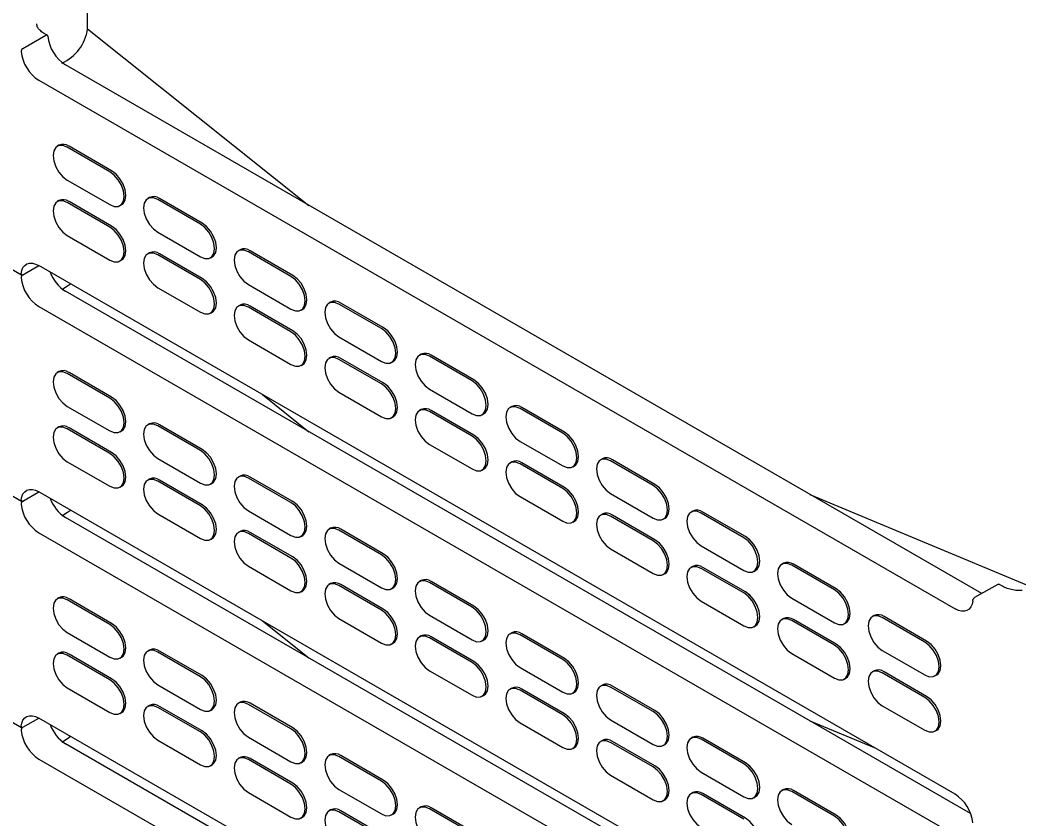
# Model space of a CAD drawing. Extents: x 0 to 1823, y 0 to 1336.
# Drawn here: x 1329.7 to 1528.8, y 847.8 to 1007 of the extents above; entities that cross this region are included whole.
import ezdxf

# ---------------------------------------------------------------- set-up
doc = ezdxf.new("R2010")
doc.units = 0
doc.header["$LTSCALE"] = 10
doc.header["$MEASUREMENT"] = 0
doc.layers.get('0').update_dxf_attribs({"linetype": 'CONTINUOUS'})

msp = doc.modelspace()

# ---------------------------------------------------------------- linework, layer by layer
at = {"color": 7, "linetype": 'Continuous', "lineweight": 25}
for p, q in [((1343.2, 1005.18), (1343.2, 1017.41)), ((1330.3, 1001.29), (1334.89, 1003.94)), ((1335.14, 1003.96), (1334.43, 1004.37)), ((1343.19, 1005.19), (1387.27, 970.03)), ((1521.21, 892.7), (1338.78, 998.02)), ((1333.48, 994.96), (1515.91, 889.64)), ((1337.49, 982.01), (1337.13, 981.81)), ((1347.62, 976.71), (1339.13, 981.61)), ((1347.97, 976.91), (1339.49, 981.81)), ((1339.13, 975.08), (1347.62, 970.18)), ((1337.49, 970.99), (1337.13, 970.78)), ((1347.62, 965.69), (1339.13, 970.58)), ((1347.97, 965.89), (1339.49, 970.79)), ((1349.62, 969.98), (1349.97, 970.18)), ((1355.52, 971.6), (1355.17, 971.4)), ((1365.65, 966.3), (1357.17, 971.2)), ((1366, 966.5), (1357.52, 971.4)), ((1313.43, 965.78), (1330.05, 956.19)), ((1339.13, 964.05), (1347.62, 959.15)), ((1357.17, 964.67), (1365.65, 959.77)), ((1355.52, 960.58), (1355.17, 960.37)), ((1365.65, 955.28), (1357.17, 960.18)), ((1366, 955.48), (1357.52, 960.38)), ((1367.65, 959.57), (1368, 959.77)), ((1373.55, 961.19), (1373.2, 960.99)), ((1383.68, 955.89), (1375.2, 960.79)), ((1384.04, 956.09), (1375.55, 960.99)), ((1330.3, 956.21), (1333.48, 958.05)), ((1515.91, 852.73), (1333.48, 958.05)), ((1349.62, 958.96), (1349.97, 959.16)), ((1375.2, 954.26), (1383.68, 949.36)), ((1518.97, 848.92), (1338.78, 952.95)), ((1357.17, 953.64), (1365.65, 948.74)), ((1333.48, 949.88), (1515.91, 844.57)), ((1373.55, 950.17), (1373.2, 949.96)), ((1383.68, 944.87), (1375.2, 949.77)), ((1384.04, 945.07), (1375.55, 949.97)), ((1391.58, 950.78), (1391.23, 950.58)), ((1401.71, 945.48), (1393.23, 950.38)), ((1402.07, 945.69), (1393.58, 950.58)), ((1367.65, 948.55), (1368, 948.75)), ((1385.68, 949.16), (1386.04, 949.36)), ((1393.23, 943.85), (1401.71, 938.95)), ((1375.2, 943.23), (1383.68, 938.34)), ((1409.61, 940.37), (1409.26, 940.17)), ((1419.74, 935.07), (1411.26, 939.97)), ((1420.1, 935.28), (1411.61, 940.17)), ((1385.68, 938.14), (1386.04, 938.34)), ((1391.58, 939.76), (1391.23, 939.55)), ((1401.71, 934.46), (1393.23, 939.36)), ((1402.07, 934.66), (1393.58, 939.56)), ((1403.71, 938.75), (1404.07, 938.96)), ((1337.49, 936.94), (1337.13, 936.73)), ((1347.62, 931.64), (1339.13, 936.53)), ((1347.97, 931.84), (1339.49, 936.74)), ((1378, 932.35), (1387.27, 924.95)), ((1393.23, 932.82), (1401.71, 927.93)), ((1411.26, 933.44), (1419.74, 928.54)), ((1339.13, 930), (1347.62, 925.1)), ((1427.64, 929.96), (1427.29, 929.76)), ((1403.71, 927.73), (1404.07, 927.93)), ((1409.61, 929.35), (1409.26, 929.15)), ((1419.74, 924.05), (1411.26, 928.95)), ((1420.1, 924.25), (1411.61, 929.15)), ((1421.74, 928.34), (1422.1, 928.55)), ((1437.78, 924.66), (1429.29, 929.56)), ((1438.13, 924.87), (1429.64, 929.77)), ((1337.49, 925.91), (1337.13, 925.71)), ((1355.52, 926.53), (1355.17, 926.32)), ((1365.65, 921.23), (1357.17, 926.13)), ((1366, 921.43), (1357.52, 926.33)), ((1347.62, 920.61), (1339.13, 925.51)), ((1347.97, 920.82), (1339.49, 925.72)), ((1349.62, 924.91), (1349.97, 925.11)), ((1411.26, 922.42), (1419.74, 917.52)), ((1429.29, 923.03), (1437.78, 918.13)), ((1313.43, 920.71), (1330.05, 911.11)), ((1339.13, 918.98), (1347.62, 914.08)), ((1357.17, 919.59), (1365.65, 914.69)), ((1427.64, 918.94), (1427.29, 918.74)), ((1437.78, 913.64), (1429.29, 918.54)), ((1438.13, 913.84), (1429.64, 918.74)), ((1439.78, 917.93), (1440.13, 918.14)), ((1445.68, 919.55), (1445.32, 919.35)), ((1455.81, 914.25), (1447.32, 919.15)), ((1456.16, 914.46), (1447.68, 919.36)), ((1373.55, 916.12), (1373.2, 915.91)), ((1384.04, 911.02), (1375.55, 915.92)), ((1421.74, 917.32), (1422.1, 917.52)), ((1349.62, 913.88), (1349.97, 914.09)), ((1355.52, 915.5), (1355.17, 915.3)), ((1365.65, 910.2), (1357.17, 915.1)), ((1366, 910.41), (1357.52, 915.31)), ((1367.65, 914.5), (1368, 914.7)), ((1383.68, 910.82), (1375.2, 915.72)), ((1330.3, 911.14), (1333.48, 912.98)), ((1515.91, 807.66), (1333.48, 912.98)), ((1429.29, 912.01), (1437.78, 907.11)), ((1447.32, 912.62), (1455.81, 907.72)), ((1487.01, 912.45), (1530.94, 894.1)), ((1357.17, 908.57), (1365.65, 903.67)), ((1375.2, 909.18), (1383.68, 904.29)), ((1445.68, 908.53), (1445.32, 908.33)), ((1455.81, 903.23), (1447.32, 908.13)), ((1456.16, 903.43), (1447.68, 908.33)), ((1463.71, 909.15), (1463.35, 908.94)), ((1473.84, 903.84), (1465.35, 908.74)), ((1474.19, 904.05), (1465.71, 908.95)), ((1518.97, 803.85), (1338.78, 907.87)), ((1439.78, 906.91), (1440.13, 907.11)), ((1457.81, 907.52), (1458.16, 907.73)), ((1333.48, 904.81), (1515.91, 799.49)), ((1373.55, 905.1), (1373.2, 904.89)), ((1383.68, 899.79), (1375.2, 904.69)), ((1384.04, 900), (1375.55, 904.9)), ((1385.68, 904.09), (1386.04, 904.29)), ((1391.58, 905.71), (1391.23, 905.51)), ((1401.71, 900.41), (1393.23, 905.31)), ((1402.07, 900.61), (1393.58, 905.51)), ((1367.65, 903.47), (1368, 903.68)), ((1465.35, 902.21), (1473.84, 897.31)), ((1447.32, 901.6), (1455.81, 896.7)), ((1375.2, 898.16), (1383.68, 893.26)), ((1393.23, 898.77), (1401.71, 893.88)), ((1463.71, 898.12), (1463.35, 897.92)), ((1481.74, 898.74), (1481.38, 898.53)), ((1491.87, 893.44), (1483.38, 898.33)), ((1492.22, 893.64), (1483.74, 898.54)), ((1457.81, 896.5), (1458.16, 896.7)), ((1473.84, 892.82), (1465.35, 897.72)), ((1474.19, 893.03), (1465.71, 897.92)), ((1475.84, 897.11), (1476.19, 897.32)), ((1391.58, 894.69), (1391.23, 894.48)), ((1401.71, 889.39), (1393.23, 894.28)), ((1402.07, 889.59), (1393.58, 894.49)), ((1409.61, 895.3), (1409.26, 895.1)), ((1419.74, 890), (1411.26, 894.9)), ((1420.1, 890.2), (1411.61, 895.1)), ((1524.4, 894.54), (1519.8, 891.89)), ((1525.35, 894.16), (1524.64, 894.57)), ((1385.68, 893.06), (1386.04, 893.27)), ((1403.71, 893.68), (1404.07, 893.88)), ((1337.49, 891.86), (1337.13, 891.66)), ((1347.62, 886.56), (1339.13, 891.46)), ((1347.97, 886.77), (1339.49, 891.67)), ((1465.35, 891.19), (1473.84, 886.29)), ((1483.38, 891.8), (1491.87, 886.9)), ((1411.26, 888.37), (1419.74, 883.47)), ((1499.77, 888.33), (1499.42, 888.12)), ((1510.25, 883.23), (1501.77, 888.13)), ((1378, 887.27), (1387.27, 879.88)), ((1393.23, 887.75), (1401.71, 882.85)), ((1475.84, 886.09), (1476.19, 886.3)), ((1481.74, 887.71), (1481.38, 887.51)), ((1491.87, 882.41), (1483.38, 887.31)), ((1492.22, 882.62), (1483.74, 887.51)), ((1493.87, 886.71), (1494.22, 886.91)), ((1509.9, 883.03), (1501.42, 887.92)), ((1339.13, 884.93), (1347.62, 880.03)), ((1409.61, 884.28), (1409.26, 884.07)), ((1420.1, 879.18), (1411.61, 884.08)), ((1427.64, 884.89), (1427.29, 884.69)), ((1437.78, 879.59), (1429.29, 884.49)), ((1438.13, 879.79), (1429.64, 884.69)), ((1403.71, 882.65), (1404.07, 882.86)), ((1419.74, 878.98), (1411.26, 883.87)), ((1421.74, 883.27), (1422.1, 883.47)), ((1337.49, 880.84), (1337.13, 880.64)), ((1347.62, 875.54), (1339.13, 880.44)), ((1347.97, 875.74), (1339.49, 880.64)), ((1355.52, 881.45), (1355.17, 881.25)), ((1365.65, 876.15), (1357.17, 881.05)), ((1366, 876.36), (1357.52, 881.26)), ((1483.38, 880.78), (1491.87, 875.88)), ((1501.42, 881.39), (1509.9, 876.49)), ((1349.62, 879.83), (1349.97, 880.04)), ((1411.26, 877.34), (1419.74, 872.44)), ((1429.29, 877.96), (1437.78, 873.06)), ((1499.77, 877.3), (1499.42, 877.1)), ((1509.9, 872), (1501.42, 876.9)), ((1510.25, 872.21), (1501.77, 877.11)), ((1511.9, 876.3), (1512.25, 876.5)), ((1313.43, 875.63), (1330.05, 866.04)), ((1357.17, 874.52), (1365.65, 869.62)), ((1445.68, 874.48), (1445.32, 874.28)), ((1456.16, 869.39), (1447.68, 874.28)), ((1493.87, 875.68), (1494.22, 875.89)), ((1339.13, 873.91), (1347.62, 869.01)), ((1421.74, 872.25), (1422.1, 872.45)), ((1427.64, 873.87), (1427.29, 873.66)), ((1437.78, 868.57), (1429.29, 873.47)), ((1438.13, 868.77), (1429.64, 873.67)), ((1439.78, 872.86), (1440.13, 873.06)), ((1455.81, 869.18), (1447.32, 874.08)), ((1355.52, 870.43), (1355.17, 870.23)), ((1366, 865.33), (1357.52, 870.23)), ((1373.55, 871.05), (1373.2, 870.84)), ((1383.68, 865.74), (1375.2, 870.64)), ((1384.04, 865.95), (1375.55, 870.85)), ((1501.42, 870.37), (1509.9, 865.47)), ((1349.62, 868.81), (1349.97, 869.01)), ((1365.65, 865.13), (1357.17, 870.03)), ((1367.65, 869.42), (1368, 869.63)), ((1330.3, 866.07), (1333.48, 867.9)), ((1515.91, 762.59), (1333.48, 867.9)), ((1429.29, 866.93), (1437.78, 862.03)), ((1447.32, 867.55), (1455.81, 862.65)), ((1487.01, 867.38), (1499.82, 862.02)), ((1511.9, 865.27), (1512.25, 865.48)), ((1518.97, 758.78), (1338.78, 862.8)), ((1357.17, 863.5), (1365.65, 858.6)), ((1375.2, 864.11), (1383.68, 859.21)), ((1445.68, 863.46), (1445.32, 863.25)), ((1455.81, 858.16), (1447.32, 863.06)), ((1456.16, 858.36), (1447.68, 863.26)), ((1457.81, 862.45), (1458.16, 862.65)), ((1463.71, 864.07), (1463.35, 863.87)), ((1473.84, 858.77), (1465.35, 863.67)), ((1474.19, 858.98), (1465.71, 863.87)), ((1391.58, 860.64), (1391.23, 860.43)), ((1401.71, 855.34), (1393.23, 860.23)), ((1402.07, 855.54), (1393.58, 860.44)), ((1439.78, 861.84), (1440.13, 862.04)), ((1333.48, 859.74), (1515.91, 754.42)), ((1367.65, 858.4), (1368, 858.6)), ((1373.55, 860.02), (1373.2, 859.82)), ((1383.68, 854.72), (1375.2, 859.62)), ((1384.04, 854.93), (1375.55, 859.82)), ((1385.68, 859.01), (1386.04, 859.22)), ((1447.32, 856.52), (1455.81, 851.63)), ((1465.35, 857.14), (1473.84, 852.24)), ((1375.2, 853.09), (1383.68, 848.19)), ((1393.23, 853.7), (1401.71, 848.8)), ((1463.71, 853.05), (1463.35, 852.84)), ((1473.84, 847.75), (1465.35, 852.65)), ((1474.19, 847.95), (1465.71, 852.85)), ((1475.84, 852.04), (1476.19, 852.25)), ((1481.74, 853.66), (1481.38, 853.46)), ((1491.87, 848.36), (1483.38, 853.26)), ((1492.22, 848.57), (1483.74, 853.47)), ((1409.61, 850.23), (1409.26, 850.02)), ((1457.81, 851.43), (1458.16, 851.63)), ((1391.58, 849.61), (1391.23, 849.41)), ((1401.71, 844.31), (1393.23, 849.21)), ((1402.07, 844.52), (1393.58, 849.41)), ((1403.71, 848.61), (1404.07, 848.81)), ((1419.74, 844.93), (1411.26, 849.82)), ((1420.1, 845.13), (1411.61, 850.03)), ((1385.68, 847.99), (1386.04, 848.2))]:
    msp.add_line(p, q, dxfattribs=at)
at = {"color": 7, "linetype": 'Continuous', "lineweight": 25, "flags": 128}
for points in [[(1339.13, 981.61), (1338.26, 981.95), (1337.47, 981.94), (1336.85, 981.58), (1336.44, 980.9), (1336.31, 979.97), (1336.44, 978.89), (1336.85, 977.74), (1337.47, 976.66), (1338.26, 975.74), (1339.13, 975.08)], [(1347.62, 970.18), (1348.49, 969.83), (1349.28, 969.84), (1349.91, 970.2), (1350.31, 970.88), (1350.45, 971.81), (1350.31, 972.9), (1349.91, 974.04), (1349.28, 975.13), (1348.49, 976.04), (1347.62, 976.71)], [(1349.97, 970.18), (1350.26, 970.41), (1350.66, 971.08), (1350.8, 972.01), (1350.66, 973.1), (1350.26, 974.25), (1349.64, 975.33), (1348.85, 976.25), (1347.97, 976.91)], [(1339.13, 970.58), (1338.26, 970.93), (1337.47, 970.92), (1336.85, 970.56), (1336.44, 969.88), (1336.31, 968.95), (1336.44, 967.86), (1336.85, 966.72), (1337.47, 965.64), (1338.26, 964.72), (1339.13, 964.05)], [(1357.17, 971.2), (1356.29, 971.54), (1355.5, 971.53), (1354.88, 971.17), (1354.48, 970.49), (1354.34, 969.57), (1354.48, 968.48), (1354.88, 967.33), (1355.5, 966.25), (1356.29, 965.33), (1357.17, 964.67)], [(1347.62, 959.15), (1348.49, 958.81), (1349.28, 958.82), (1349.91, 959.18), (1350.31, 959.86), (1350.45, 960.79), (1350.31, 961.88), (1349.91, 963.02), (1349.28, 964.1), (1348.49, 965.02), (1347.62, 965.69)], [(1349.97, 959.16), (1350.26, 959.38), (1350.66, 960.06), (1350.8, 960.99), (1350.66, 962.08), (1350.26, 963.22), (1349.64, 964.31), (1348.85, 965.23), (1347.97, 965.89)], [(1365.65, 959.77), (1366.53, 959.42), (1367.31, 959.43), (1367.94, 959.79), (1368.34, 960.47), (1368.48, 961.4), (1368.34, 962.49), (1367.94, 963.63), (1367.31, 964.72), (1366.53, 965.64), (1365.65, 966.3)], [(1368, 959.77), (1368.29, 960), (1368.69, 960.68), (1368.83, 961.61), (1368.69, 962.69), (1368.29, 963.84), (1367.67, 964.92), (1366.88, 965.84), (1366, 966.5)], [(1357.17, 960.18), (1356.29, 960.52), (1355.5, 960.51), (1354.88, 960.15), (1354.48, 959.47), (1354.34, 958.54), (1354.48, 957.45), (1354.88, 956.31), (1355.5, 955.23), (1356.29, 954.31), (1357.17, 953.64)], [(1375.2, 960.79), (1374.32, 961.13), (1373.53, 961.13), (1372.91, 960.76), (1372.51, 960.09), (1372.37, 959.16), (1372.51, 958.07), (1372.91, 956.92), (1373.53, 955.84), (1374.32, 954.92), (1375.2, 954.26)], [(1329.96, 956.41), (1330.08, 957.07), (1330.32, 957.63), (1330.67, 958.07), (1331.11, 958.36), (1331.63, 958.51), (1332.21, 958.51), (1332.83, 958.35), (1333.48, 958.05)], [(1383.68, 949.36), (1384.56, 949.01), (1385.34, 949.02), (1385.97, 949.38), (1386.37, 950.06), (1386.51, 950.99), (1386.37, 952.08), (1385.97, 953.22), (1385.34, 954.31), (1384.56, 955.23), (1383.68, 955.89)], [(1386.04, 949.36), (1386.32, 949.59), (1386.73, 950.27), (1386.86, 951.2), (1386.73, 952.29), (1386.32, 953.43), (1385.7, 954.51), (1384.91, 955.43), (1384.04, 956.09)], [(1338.07, 953.27), (1339.19, 953.98), (1339.78, 954.41)], [(1365.65, 948.74), (1366.53, 948.4), (1367.31, 948.41), (1367.94, 948.77), (1368.34, 949.45), (1368.48, 950.38), (1368.34, 951.47), (1367.94, 952.61), (1367.31, 953.69), (1366.53, 954.61), (1365.65, 955.28)], [(1368, 948.75), (1368.29, 948.97), (1368.69, 949.65), (1368.83, 950.58), (1368.69, 951.67), (1368.29, 952.81), (1367.67, 953.9), (1366.88, 954.82), (1366, 955.48)], [(1375.2, 949.77), (1374.32, 950.11), (1373.53, 950.1), (1372.91, 949.74), (1372.51, 949.06), (1372.37, 948.13), (1372.51, 947.04), (1372.91, 945.9), (1373.53, 944.82), (1374.32, 943.9), (1375.2, 943.23)], [(1393.23, 950.38), (1392.35, 950.72), (1391.57, 950.72), (1390.94, 950.35), (1390.54, 949.68), (1390.4, 948.75), (1390.54, 947.66), (1390.94, 946.52), (1391.57, 945.43), (1392.35, 944.51), (1393.23, 943.85)], [(1383.68, 938.34), (1384.56, 937.99), (1385.34, 938), (1385.97, 938.36), (1386.37, 939.04), (1386.51, 939.97), (1386.37, 941.06), (1385.97, 942.2), (1385.34, 943.28), (1384.56, 944.2), (1383.68, 944.87)], [(1386.04, 938.34), (1386.32, 938.56), (1386.73, 939.24), (1386.86, 940.17), (1386.73, 941.26), (1386.32, 942.4), (1385.7, 943.49), (1384.91, 944.41), (1384.04, 945.07)], [(1401.71, 938.95), (1402.59, 938.6), (1403.38, 938.61), (1404, 938.97), (1404.4, 939.65), (1404.54, 940.58), (1404.4, 941.67), (1404, 942.81), (1403.38, 943.9), (1402.59, 944.82), (1401.71, 945.48)], [(1404.07, 938.96), (1404.36, 939.18), (1404.76, 939.86), (1404.9, 940.79), (1404.76, 941.88), (1404.36, 943.02), (1403.73, 944.1), (1402.94, 945.02), (1402.07, 945.69)], [(1411.26, 939.97), (1410.39, 940.32), (1409.6, 940.31), (1408.97, 939.95), (1408.57, 939.27), (1408.43, 938.34), (1408.57, 937.25), (1408.97, 936.11), (1409.6, 935.02), (1410.39, 934.1), (1411.26, 933.44)], [(1393.23, 939.36), (1392.35, 939.7), (1391.57, 939.69), (1390.94, 939.33), (1390.54, 938.65), (1390.4, 937.72), (1390.54, 936.63), (1390.94, 935.49), (1391.57, 934.41), (1392.35, 933.49), (1393.23, 932.82)], [(1339.13, 936.53), (1338.26, 936.88), (1337.47, 936.87), (1336.85, 936.51), (1336.44, 935.83), (1336.31, 934.9), (1336.44, 933.81), (1336.85, 932.67), (1337.47, 931.59), (1338.26, 930.67), (1339.13, 930)], [(1401.71, 927.93), (1402.59, 927.58), (1403.38, 927.59), (1404, 927.95), (1404.4, 928.63), (1404.54, 929.56), (1404.4, 930.65), (1404, 931.79), (1403.38, 932.87), (1402.59, 933.79), (1401.71, 934.46)], [(1404.07, 927.93), (1404.36, 928.16), (1404.76, 928.83), (1404.9, 929.76), (1404.76, 930.85), (1404.36, 932), (1403.73, 933.08), (1402.94, 934), (1402.07, 934.66)], [(1419.74, 928.54), (1420.62, 928.2), (1421.41, 928.2), (1422.03, 928.57), (1422.43, 929.24), (1422.57, 930.17), (1422.43, 931.26), (1422.03, 932.41), (1421.41, 933.49), (1420.62, 934.41), (1419.74, 935.07)], [(1422.1, 928.55), (1422.39, 928.77), (1422.79, 929.45), (1422.93, 930.38), (1422.79, 931.47), (1422.39, 932.61), (1421.76, 933.69), (1420.97, 934.61), (1420.1, 935.28)], [(1349.97, 925.11), (1350.26, 925.33), (1350.66, 926.01), (1350.8, 926.94), (1350.66, 928.03), (1350.26, 929.17), (1349.64, 930.26), (1348.85, 931.18), (1347.97, 931.84)], [(1347.62, 925.1), (1348.49, 924.76), (1349.28, 924.77), (1349.91, 925.13), (1350.31, 925.81), (1350.45, 926.74), (1350.31, 927.83), (1349.91, 928.97), (1349.28, 930.05), (1348.49, 930.97), (1347.62, 931.64)], [(1429.29, 929.56), (1428.42, 929.91), (1427.63, 929.9), (1427, 929.54), (1426.6, 928.86), (1426.46, 927.93), (1426.6, 926.84), (1427, 925.7), (1427.63, 924.61), (1428.42, 923.69), (1429.29, 923.03)], [(1411.26, 928.95), (1410.39, 929.29), (1409.6, 929.28), (1408.97, 928.92), (1408.57, 928.24), (1408.43, 927.31), (1408.57, 926.22), (1408.97, 925.08), (1409.6, 924), (1410.39, 923.08), (1411.26, 922.42)], [(1339.13, 925.51), (1338.26, 925.86), (1337.47, 925.85), (1336.85, 925.49), (1336.44, 924.81), (1336.31, 923.88), (1336.44, 922.79), (1336.85, 921.65), (1337.47, 920.56), (1338.26, 919.64), (1339.13, 918.98)], [(1357.17, 926.13), (1356.29, 926.47), (1355.5, 926.46), (1354.88, 926.1), (1354.48, 925.42), (1354.34, 924.49), (1354.48, 923.4), (1354.88, 922.26), (1355.5, 921.18), (1356.29, 920.26), (1357.17, 919.59)], [(1419.74, 917.52), (1420.62, 917.17), (1421.41, 917.18), (1422.03, 917.54), (1422.43, 918.22), (1422.57, 919.15), (1422.43, 920.24), (1422.03, 921.38), (1421.41, 922.47), (1420.62, 923.38), (1419.74, 924.05)], [(1422.1, 917.52), (1422.39, 917.75), (1422.79, 918.42), (1422.93, 919.35), (1422.79, 920.44), (1422.39, 921.59), (1421.76, 922.67), (1420.97, 923.59), (1420.1, 924.25)], [(1437.78, 918.13), (1438.65, 917.79), (1439.44, 917.79), (1440.06, 918.16), (1440.47, 918.83), (1440.6, 919.76), (1440.47, 920.85), (1440.06, 922), (1439.44, 923.08), (1438.65, 924), (1437.78, 924.66)], [(1440.13, 918.14), (1440.42, 918.36), (1440.82, 919.04), (1440.96, 919.97), (1440.82, 921.06), (1440.42, 922.2), (1439.79, 923.28), (1439, 924.2), (1438.13, 924.87)], [(1347.62, 914.08), (1348.49, 913.74), (1349.28, 913.74), (1349.91, 914.11), (1350.31, 914.78), (1350.45, 915.71), (1350.31, 916.8), (1349.91, 917.95), (1349.28, 919.03), (1348.49, 919.95), (1347.62, 920.61)], [(1349.97, 914.09), (1350.26, 914.31), (1350.66, 914.99), (1350.8, 915.92), (1350.66, 917.01), (1350.26, 918.15), (1349.64, 919.23), (1348.85, 920.15), (1347.97, 920.82)], [(1365.65, 914.69), (1366.53, 914.35), (1367.31, 914.36), (1367.94, 914.72), (1368.34, 915.4), (1368.48, 916.33), (1368.34, 917.42), (1367.94, 918.56), (1367.31, 919.64), (1366.53, 920.56), (1365.65, 921.23)], [(1368, 914.7), (1368.29, 914.92), (1368.69, 915.6), (1368.83, 916.53), (1368.69, 917.62), (1368.29, 918.76), (1367.67, 919.85), (1366.88, 920.77), (1366, 921.43)], [(1429.29, 918.54), (1428.42, 918.88), (1427.63, 918.87), (1427, 918.51), (1426.6, 917.83), (1426.46, 916.9), (1426.6, 915.82), (1427, 914.67), (1427.63, 913.59), (1428.42, 912.67), (1429.29, 912.01)], [(1447.32, 919.15), (1446.45, 919.5), (1445.66, 919.49), (1445.03, 919.13), (1444.63, 918.45), (1444.49, 917.52), (1444.63, 916.43), (1445.03, 915.29), (1445.66, 914.2), (1446.45, 913.28), (1447.32, 912.62)], [(1375.2, 915.72), (1374.32, 916.06), (1373.53, 916.05), (1372.91, 915.69), (1372.51, 915.01), (1372.37, 914.08), (1372.51, 912.99), (1372.91, 911.85), (1373.53, 910.77), (1374.32, 909.85), (1375.2, 909.18)], [(1357.17, 915.1), (1356.29, 915.45), (1355.5, 915.44), (1354.88, 915.08), (1354.48, 914.4), (1354.34, 913.47), (1354.48, 912.38), (1354.88, 911.24), (1355.5, 910.15), (1356.29, 909.23), (1357.17, 908.57)], [(1455.81, 907.72), (1456.68, 907.38), (1457.47, 907.39), (1458.1, 907.75), (1458.5, 908.43), (1458.64, 909.35), (1458.5, 910.44), (1458.1, 911.59), (1457.47, 912.67), (1456.68, 913.59), (1455.81, 914.25)], [(1458.16, 907.73), (1458.45, 907.95), (1458.85, 908.63), (1458.99, 909.56), (1458.85, 910.65), (1458.45, 911.79), (1457.82, 912.87), (1457.03, 913.79), (1456.16, 914.46)], [(1329.96, 911.33), (1330.08, 912), (1330.32, 912.56), (1330.67, 912.99), (1331.11, 913.29), (1331.63, 913.44), (1332.21, 913.44), (1332.83, 913.28), (1333.48, 912.98)], [(1437.78, 907.11), (1438.65, 906.76), (1439.44, 906.77), (1440.06, 907.13), (1440.47, 907.81), (1440.6, 908.74), (1440.47, 909.83), (1440.06, 910.97), (1439.44, 912.06), (1438.65, 912.98), (1437.78, 913.64)], [(1440.13, 907.11), (1440.42, 907.34), (1440.82, 908.02), (1440.96, 908.95), (1440.82, 910.03), (1440.42, 911.18), (1439.79, 912.26), (1439, 913.18), (1438.13, 913.84)], [(1365.65, 903.67), (1366.53, 903.33), (1367.31, 903.34), (1367.94, 903.7), (1368.34, 904.38), (1368.48, 905.3), (1368.34, 906.39), (1367.94, 907.54), (1367.31, 908.62), (1366.53, 909.54), (1365.65, 910.2)], [(1368, 903.68), (1368.29, 903.9), (1368.69, 904.58), (1368.83, 905.51), (1368.69, 906.6), (1368.29, 907.74), (1367.67, 908.82), (1366.88, 909.74), (1366, 910.41)], [(1383.68, 904.29), (1384.56, 903.94), (1385.34, 903.95), (1385.97, 904.31), (1386.37, 904.99), (1386.51, 905.92), (1386.37, 907.01), (1385.97, 908.15), (1385.34, 909.23), (1384.56, 910.15), (1383.68, 910.82)], [(1386.04, 904.29), (1386.32, 904.51), (1386.73, 905.19), (1386.86, 906.12), (1386.73, 907.21), (1386.32, 908.35), (1385.7, 909.44), (1384.91, 910.36), (1384.04, 911.02)], [(1338.07, 908.2), (1339.19, 908.9), (1339.78, 909.34)], [(1447.32, 908.13), (1446.45, 908.47), (1445.66, 908.47), (1445.03, 908.1), (1444.63, 907.43), (1444.49, 906.5), (1444.63, 905.41), (1445.03, 904.26), (1445.66, 903.18), (1446.45, 902.26), (1447.32, 901.6)], [(1465.35, 908.74), (1464.48, 909.09), (1463.69, 909.08), (1463.06, 908.72), (1462.66, 908.04), (1462.52, 907.11), (1462.66, 906.02), (1463.06, 904.88), (1463.69, 903.79), (1464.48, 902.88), (1465.35, 902.21)], [(1375.2, 904.69), (1374.32, 905.04), (1373.53, 905.03), (1372.91, 904.67), (1372.51, 903.99), (1372.37, 903.06), (1372.51, 901.97), (1372.91, 900.83), (1373.53, 899.74), (1374.32, 898.82), (1375.2, 898.16)], [(1393.23, 905.31), (1392.35, 905.65), (1391.57, 905.64), (1390.94, 905.28), (1390.54, 904.6), (1390.4, 903.67), (1390.54, 902.58), (1390.94, 901.44), (1391.57, 900.36), (1392.35, 899.44), (1393.23, 898.77)], [(1476.19, 897.32), (1476.48, 897.54), (1476.88, 898.22), (1477.02, 899.15), (1476.88, 900.24), (1476.48, 901.38), (1475.85, 902.47), (1475.07, 903.38), (1474.19, 904.05)], [(1455.81, 896.7), (1456.68, 896.35), (1457.47, 896.36), (1458.1, 896.72), (1458.5, 897.4), (1458.64, 898.33), (1458.5, 899.42), (1458.1, 900.56), (1457.47, 901.65), (1456.68, 902.57), (1455.81, 903.23)], [(1458.16, 896.7), (1458.45, 896.93), (1458.85, 897.61), (1458.99, 898.54), (1458.85, 899.63), (1458.45, 900.77), (1457.82, 901.85), (1457.03, 902.77), (1456.16, 903.43)], [(1473.84, 897.31), (1474.71, 896.97), (1475.5, 896.98), (1476.13, 897.34), (1476.53, 898.02), (1476.67, 898.95), (1476.53, 900.04), (1476.13, 901.18), (1475.5, 902.26), (1474.71, 903.18), (1473.84, 903.84)], [(1386.04, 893.27), (1386.32, 893.49), (1386.73, 894.17), (1386.86, 895.1), (1386.73, 896.19), (1386.32, 897.33), (1385.7, 898.42), (1384.91, 899.33), (1384.04, 900)], [(1401.71, 893.88), (1402.59, 893.53), (1403.38, 893.54), (1404, 893.9), (1404.4, 894.58), (1404.54, 895.51), (1404.4, 896.6), (1404, 897.74), (1403.38, 898.82), (1402.59, 899.74), (1401.71, 900.41)], [(1404.07, 893.88), (1404.36, 894.11), (1404.76, 894.78), (1404.9, 895.71), (1404.76, 896.8), (1404.36, 897.95), (1403.73, 899.03), (1402.94, 899.95), (1402.07, 900.61)], [(1383.68, 893.26), (1384.56, 892.92), (1385.34, 892.93), (1385.97, 893.29), (1386.37, 893.97), (1386.51, 894.9), (1386.37, 895.98), (1385.97, 897.13), (1385.34, 898.21), (1384.56, 899.13), (1383.68, 899.79)], [(1465.35, 897.72), (1464.48, 898.06), (1463.69, 898.06), (1463.06, 897.69), (1462.66, 897.02), (1462.52, 896.09), (1462.66, 895), (1463.06, 893.85), (1463.69, 892.77), (1464.48, 891.85), (1465.35, 891.19)], [(1483.38, 898.33), (1482.51, 898.68), (1481.72, 898.67), (1481.1, 898.31), (1480.69, 897.63), (1480.56, 896.7), (1480.69, 895.61), (1481.1, 894.47), (1481.72, 893.39), (1482.51, 892.47), (1483.38, 891.8)], [(1393.23, 894.28), (1392.35, 894.63), (1391.57, 894.62), (1390.94, 894.26), (1390.54, 893.58), (1390.4, 892.65), (1390.54, 891.56), (1390.94, 890.42), (1391.57, 889.33), (1392.35, 888.42), (1393.23, 887.75)], [(1411.26, 894.9), (1410.39, 895.24), (1409.6, 895.23), (1408.97, 894.87), (1408.57, 894.19), (1408.43, 893.26), (1408.57, 892.18), (1408.97, 891.03), (1409.6, 889.95), (1410.39, 889.03), (1411.26, 888.37)], [(1473.84, 886.29), (1474.71, 885.94), (1475.5, 885.95), (1476.13, 886.31), (1476.53, 886.99), (1476.67, 887.92), (1476.53, 889.01), (1476.13, 890.15), (1475.5, 891.24), (1474.71, 892.16), (1473.84, 892.82)], [(1476.19, 886.3), (1476.48, 886.52), (1476.88, 887.2), (1477.02, 888.13), (1476.88, 889.22), (1476.48, 890.36), (1475.85, 891.44), (1475.07, 892.36), (1474.19, 893.03)], [(1491.87, 886.9), (1492.74, 886.56), (1493.53, 886.57), (1494.16, 886.93), (1494.56, 887.61), (1494.7, 888.54), (1494.56, 889.63), (1494.16, 890.77), (1493.53, 891.85), (1492.74, 892.77), (1491.87, 893.44)], [(1494.22, 886.91), (1494.51, 887.13), (1494.91, 887.81), (1495.05, 888.74), (1494.91, 889.83), (1494.51, 890.97), (1493.89, 892.06), (1493.1, 892.98), (1492.22, 893.64)], [(1339.13, 891.46), (1338.26, 891.81), (1337.47, 891.8), (1336.85, 891.44), (1336.44, 890.76), (1336.31, 889.83), (1336.44, 888.74), (1336.85, 887.6), (1337.47, 886.51), (1338.26, 885.59), (1339.13, 884.93)], [(1422.1, 883.47), (1422.39, 883.7), (1422.79, 884.38), (1422.93, 885.3), (1422.79, 886.39), (1422.39, 887.54), (1421.76, 888.62), (1420.97, 889.54), (1420.1, 890.2)], [(1519.43, 891.28), (1519.31, 890.62), (1519.07, 890.06), (1518.72, 889.62), (1518.28, 889.33), (1517.76, 889.18), (1517.18, 889.18), (1516.56, 889.34), (1515.91, 889.64)], [(1401.71, 882.85), (1402.59, 882.51), (1403.38, 882.52), (1404, 882.88), (1404.4, 883.56), (1404.54, 884.49), (1404.4, 885.58), (1404, 886.72), (1403.38, 887.8), (1402.59, 888.72), (1401.71, 889.39)], [(1404.07, 882.86), (1404.36, 883.08), (1404.76, 883.76), (1404.9, 884.69), (1404.76, 885.78), (1404.36, 886.92), (1403.73, 888.01), (1402.94, 888.92), (1402.07, 889.59)], [(1419.74, 883.47), (1420.62, 883.12), (1421.41, 883.13), (1422.03, 883.49), (1422.43, 884.17), (1422.57, 885.1), (1422.43, 886.19), (1422.03, 887.33), (1421.41, 888.42), (1420.62, 889.33), (1419.74, 890)], [(1501.42, 887.92), (1500.54, 888.27), (1499.75, 888.26), (1499.13, 887.9), (1498.73, 887.22), (1498.59, 886.29), (1498.73, 885.2), (1499.13, 884.06), (1499.75, 882.98), (1500.54, 882.06), (1501.42, 881.39)], [(1347.62, 880.03), (1348.49, 879.69), (1349.28, 879.69), (1349.91, 880.06), (1350.31, 880.73), (1350.45, 881.66), (1350.31, 882.75), (1349.91, 883.9), (1349.28, 884.98), (1348.49, 885.9), (1347.62, 886.56)], [(1349.97, 880.04), (1350.26, 880.26), (1350.66, 880.94), (1350.8, 881.87), (1350.66, 882.96), (1350.26, 884.1), (1349.64, 885.18), (1348.85, 886.1), (1347.97, 886.77)], [(1483.38, 887.31), (1482.51, 887.66), (1481.72, 887.65), (1481.1, 887.29), (1480.69, 886.61), (1480.56, 885.68), (1480.69, 884.59), (1481.1, 883.45), (1481.72, 882.36), (1482.51, 881.44), (1483.38, 880.78)], [(1411.26, 883.87), (1410.39, 884.22), (1409.6, 884.21), (1408.97, 883.85), (1408.57, 883.17), (1408.43, 882.24), (1408.57, 881.15), (1408.97, 880.01), (1409.6, 878.93), (1410.39, 878.01), (1411.26, 877.34)], [(1429.29, 884.49), (1428.42, 884.83), (1427.63, 884.82), (1427, 884.46), (1426.6, 883.78), (1426.46, 882.86), (1426.6, 881.77), (1427, 880.62), (1427.63, 879.54), (1428.42, 878.62), (1429.29, 877.96)], [(1491.87, 875.88), (1492.74, 875.54), (1493.53, 875.54), (1494.16, 875.91), (1494.56, 876.58), (1494.7, 877.51), (1494.56, 878.6), (1494.16, 879.74), (1493.53, 880.83), (1492.74, 881.75), (1491.87, 882.41)], [(1494.22, 875.89), (1494.51, 876.11), (1494.91, 876.79), (1495.05, 877.72), (1494.91, 878.81), (1494.51, 879.95), (1493.89, 881.03), (1493.1, 881.95), (1492.22, 882.62)], [(1509.9, 876.49), (1510.77, 876.15), (1511.56, 876.16), (1512.19, 876.52), (1512.59, 877.2), (1512.73, 878.13), (1512.59, 879.22), (1512.19, 880.36), (1511.56, 881.44), (1510.77, 882.36), (1509.9, 883.03)], [(1512.25, 876.5), (1512.54, 876.72), (1512.94, 877.4), (1513.08, 878.33), (1512.94, 879.42), (1512.54, 880.56), (1511.92, 881.65), (1511.13, 882.57), (1510.25, 883.23)], [(1339.13, 880.44), (1338.26, 880.78), (1337.47, 880.77), (1336.85, 880.41), (1336.44, 879.73), (1336.31, 878.8), (1336.44, 877.72), (1336.85, 876.57), (1337.47, 875.49), (1338.26, 874.57), (1339.13, 873.91)], [(1357.17, 881.05), (1356.29, 881.4), (1355.5, 881.39), (1354.88, 881.03), (1354.48, 880.35), (1354.34, 879.42), (1354.48, 878.33), (1354.88, 877.19), (1355.5, 876.1), (1356.29, 875.18), (1357.17, 874.52)], [(1419.74, 872.44), (1420.62, 872.1), (1421.41, 872.11), (1422.03, 872.47), (1422.43, 873.15), (1422.57, 874.08), (1422.43, 875.17), (1422.03, 876.31), (1421.41, 877.39), (1420.62, 878.31), (1419.74, 878.98)], [(1422.1, 872.45), (1422.39, 872.67), (1422.79, 873.35), (1422.93, 874.28), (1422.79, 875.37), (1422.39, 876.51), (1421.76, 877.6), (1420.97, 878.52), (1420.1, 879.18)], [(1437.78, 873.06), (1438.65, 872.71), (1439.44, 872.72), (1440.06, 873.08), (1440.47, 873.76), (1440.6, 874.69), (1440.47, 875.78), (1440.06, 876.92), (1439.44, 878.01), (1438.65, 878.93), (1437.78, 879.59)], [(1440.13, 873.06), (1440.42, 873.29), (1440.82, 873.97), (1440.96, 874.9), (1440.82, 875.98), (1440.42, 877.13), (1439.79, 878.21), (1439, 879.13), (1438.13, 879.79)], [(1365.65, 869.62), (1366.53, 869.28), (1367.31, 869.29), (1367.94, 869.65), (1368.34, 870.33), (1368.48, 871.25), (1368.34, 872.34), (1367.94, 873.49), (1367.31, 874.57), (1366.53, 875.49), (1365.65, 876.15)], [(1368, 869.63), (1368.29, 869.85), (1368.69, 870.53), (1368.83, 871.46), (1368.69, 872.55), (1368.29, 873.69), (1367.67, 874.77), (1366.88, 875.69), (1366, 876.36)], [(1501.42, 876.9), (1500.54, 877.25), (1499.75, 877.24), (1499.13, 876.88), (1498.73, 876.2), (1498.59, 875.27), (1498.73, 874.18), (1499.13, 873.04), (1499.75, 871.95), (1500.54, 871.03), (1501.42, 870.37)], [(1347.62, 869.01), (1348.49, 868.66), (1349.28, 868.67), (1349.91, 869.03), (1350.31, 869.71), (1350.45, 870.64), (1350.31, 871.73), (1349.91, 872.87), (1349.28, 873.96), (1348.49, 874.88), (1347.62, 875.54)], [(1349.97, 869.01), (1350.26, 869.24), (1350.66, 869.92), (1350.8, 870.84), (1350.66, 871.93), (1350.26, 873.08), (1349.64, 874.16), (1348.85, 875.08), (1347.97, 875.74)], [(1447.32, 874.08), (1446.45, 874.42), (1445.66, 874.42), (1445.03, 874.05), (1444.63, 873.38), (1444.49, 872.45), (1444.63, 871.36), (1445.03, 870.21), (1445.66, 869.13), (1446.45, 868.21), (1447.32, 867.55)], [(1429.29, 873.47), (1428.42, 873.81), (1427.63, 873.8), (1427, 873.44), (1426.6, 872.76), (1426.46, 871.83), (1426.6, 870.74), (1427, 869.6), (1427.63, 868.52), (1428.42, 867.6), (1429.29, 866.93)], [(1512.25, 865.48), (1512.54, 865.7), (1512.94, 866.38), (1513.08, 867.31), (1512.94, 868.4), (1512.54, 869.54), (1511.92, 870.62), (1511.13, 871.54), (1510.25, 872.21)], [(1357.17, 870.03), (1356.29, 870.37), (1355.5, 870.37), (1354.88, 870), (1354.48, 869.33), (1354.34, 868.4), (1354.48, 867.31), (1354.88, 866.16), (1355.5, 865.08), (1356.29, 864.16), (1357.17, 863.5)], [(1375.2, 870.64), (1374.32, 870.99), (1373.53, 870.98), (1372.91, 870.62), (1372.51, 869.94), (1372.37, 869.01), (1372.51, 867.92), (1372.91, 866.78), (1373.53, 865.69), (1374.32, 864.78), (1375.2, 864.11)], [(1509.9, 865.47), (1510.77, 865.13), (1511.56, 865.13), (1512.19, 865.5), (1512.59, 866.17), (1512.73, 867.1), (1512.59, 868.19), (1512.19, 869.34), (1511.56, 870.42), (1510.77, 871.34), (1509.9, 872)], [(1329.96, 866.26), (1330.08, 866.92), (1330.32, 867.48), (1330.67, 867.92), (1331.11, 868.22), (1331.63, 868.37), (1332.21, 868.36), (1332.83, 868.21), (1333.48, 867.9)], [(1437.78, 862.03), (1438.65, 861.69), (1439.44, 861.7), (1440.06, 862.06), (1440.47, 862.74), (1440.6, 863.67), (1440.47, 864.76), (1440.06, 865.9), (1439.44, 866.98), (1438.65, 867.9), (1437.78, 868.57)], [(1440.13, 862.04), (1440.42, 862.26), (1440.82, 862.94), (1440.96, 863.87), (1440.82, 864.96), (1440.42, 866.1), (1439.79, 867.19), (1439, 868.11), (1438.13, 868.77)], [(1455.81, 862.65), (1456.68, 862.3), (1457.47, 862.31), (1458.1, 862.67), (1458.5, 863.35), (1458.64, 864.28), (1458.5, 865.37), (1458.1, 866.51), (1457.47, 867.6), (1456.68, 868.52), (1455.81, 869.18)], [(1458.16, 862.65), (1458.45, 862.88), (1458.85, 863.56), (1458.99, 864.49), (1458.85, 865.58), (1458.45, 866.72), (1457.82, 867.8), (1457.03, 868.72), (1456.16, 869.39)], [(1338.07, 863.13), (1339.19, 863.83), (1339.78, 864.27)], [(1365.65, 858.6), (1366.53, 858.25), (1367.31, 858.26), (1367.94, 858.62), (1368.34, 859.3), (1368.48, 860.23), (1368.34, 861.32), (1367.94, 862.46), (1367.31, 863.55), (1366.53, 864.47), (1365.65, 865.13)], [(1368, 858.6), (1368.29, 858.83), (1368.69, 859.51), (1368.83, 860.44), (1368.69, 861.52), (1368.29, 862.67), (1367.67, 863.75), (1366.88, 864.67), (1366, 865.33)], [(1383.68, 859.21), (1384.56, 858.87), (1385.34, 858.88), (1385.97, 859.24), (1386.37, 859.92), (1386.51, 860.85), (1386.37, 861.93), (1385.97, 863.08), (1385.34, 864.16), (1384.56, 865.08), (1383.68, 865.74)], [(1386.04, 859.22), (1386.32, 859.44), (1386.73, 860.12), (1386.86, 861.05), (1386.73, 862.14), (1386.32, 863.28), (1385.7, 864.37), (1384.91, 865.28), (1384.04, 865.95)], [(1447.32, 863.06), (1446.45, 863.4), (1445.66, 863.39), (1445.03, 863.03), (1444.63, 862.35), (1444.49, 861.42), (1444.63, 860.33), (1445.03, 859.19), (1445.66, 858.11), (1446.45, 857.19), (1447.32, 856.52)], [(1465.35, 863.67), (1464.48, 864.01), (1463.69, 864.01), (1463.06, 863.64), (1462.66, 862.97), (1462.52, 862.04), (1462.66, 860.95), (1463.06, 859.81), (1463.69, 858.72), (1464.48, 857.8), (1465.35, 857.14)], [(1393.23, 860.23), (1392.35, 860.58), (1391.57, 860.57), (1390.94, 860.21), (1390.54, 859.53), (1390.4, 858.6), (1390.54, 857.51), (1390.94, 856.37), (1391.57, 855.29), (1392.35, 854.37), (1393.23, 853.7)], [(1375.2, 859.62), (1374.32, 859.96), (1373.53, 859.96), (1372.91, 859.59), (1372.51, 858.92), (1372.37, 857.99), (1372.51, 856.9), (1372.91, 855.75), (1373.53, 854.67), (1374.32, 853.75), (1375.2, 853.09)], [(1455.81, 851.63), (1456.68, 851.28), (1457.47, 851.29), (1458.1, 851.65), (1458.5, 852.33), (1458.64, 853.26), (1458.5, 854.35), (1458.1, 855.49), (1457.47, 856.57), (1456.68, 857.49), (1455.81, 858.16)], [(1458.16, 851.63), (1458.45, 851.85), (1458.85, 852.53), (1458.99, 853.46), (1458.85, 854.55), (1458.45, 855.69), (1457.82, 856.78), (1457.03, 857.7), (1456.16, 858.36)], [(1473.84, 852.24), (1474.71, 851.89), (1475.5, 851.9), (1476.13, 852.26), (1476.53, 852.94), (1476.67, 853.87), (1476.53, 854.96), (1476.13, 856.1), (1475.5, 857.19), (1474.71, 858.11), (1473.84, 858.77)], [(1476.19, 852.25), (1476.48, 852.47), (1476.88, 853.15), (1477.02, 854.08), (1476.88, 855.17), (1476.48, 856.31), (1475.85, 857.39), (1475.07, 858.31), (1474.19, 858.98)], [(1383.68, 848.19), (1384.56, 847.84), (1385.34, 847.85), (1385.97, 848.21), (1386.37, 848.89), (1386.51, 849.82), (1386.37, 850.91), (1385.97, 852.05), (1385.34, 853.14), (1384.56, 854.06), (1383.68, 854.72)], [(1386.04, 848.2), (1386.32, 848.42), (1386.73, 849.1), (1386.86, 850.03), (1386.73, 851.12), (1386.32, 852.26), (1385.7, 853.34), (1384.91, 854.26), (1384.04, 854.93)], [(1401.71, 848.8), (1402.59, 848.46), (1403.38, 848.47), (1404, 848.83), (1404.4, 849.51), (1404.54, 850.44), (1404.4, 851.53), (1404, 852.67), (1403.38, 853.75), (1402.59, 854.67), (1401.71, 855.34)], [(1404.07, 848.81), (1404.36, 849.03), (1404.76, 849.71), (1404.9, 850.64), (1404.76, 851.73), (1404.36, 852.87), (1403.73, 853.96), (1402.94, 854.88), (1402.07, 855.54)], [(1465.35, 852.65), (1464.48, 852.99), (1463.69, 852.98), (1463.06, 852.62), (1462.66, 851.94), (1462.52, 851.01), (1462.66, 849.92), (1463.06, 848.78), (1463.69, 847.7), (1464.48, 846.78), (1465.35, 846.11)], [(1483.38, 853.26), (1482.51, 853.61), (1481.72, 853.6), (1481.1, 853.24), (1480.69, 852.56), (1480.56, 851.63), (1480.69, 850.54), (1481.1, 849.4), (1481.72, 848.31), (1482.51, 847.39), (1483.38, 846.73)], [(1393.23, 849.21), (1392.35, 849.56), (1391.57, 849.55), (1390.94, 849.19), (1390.54, 848.51), (1390.4, 847.58), (1390.54, 846.49), (1390.94, 845.35), (1391.57, 844.26), (1392.35, 843.34), (1393.23, 842.68)], [(1411.26, 849.82), (1410.39, 850.17), (1409.6, 850.16), (1408.97, 849.8), (1408.57, 849.12), (1408.43, 848.19), (1408.57, 847.1), (1408.97, 845.96), (1409.6, 844.88), (1410.39, 843.96), (1411.26, 843.29)], [(1491.87, 841.83), (1492.74, 841.49), (1493.53, 841.49), (1494.16, 841.86), (1494.56, 842.53), (1494.7, 843.46), (1494.56, 844.55), (1494.16, 845.7), (1493.53, 846.78), (1492.74, 847.7), (1491.87, 848.36)], [(1494.22, 841.84), (1494.51, 842.06), (1494.91, 842.74), (1495.05, 843.67), (1494.91, 844.76), (1494.51, 845.9), (1493.89, 846.98), (1493.1, 847.9), (1492.22, 848.57)], [(1476.19, 841.22), (1476.48, 841.45), (1476.88, 842.12), (1477.02, 843.05), (1476.88, 844.14), (1476.48, 845.29), (1475.85, 846.37), (1475.07, 847.29), (1474.19, 847.95)]]:
    msp.add_lwpolyline(points, dxfattribs=at)
at = {"color": 7, "linetype": 'Continuous', "lineweight": 25}
for centre, radius, start, end in [((1343, 1004.56), 7.78, 186.1373, 237.1782), ((1334.31, 1006.5), 8.98, 294.7991, 351.6108), ((1337.69, 1001.49), 7.78, 186.1373, 237.1782), ((1338.32, 980.26), 1.94, 53.1981, 115.4917), ((1356.36, 969.85), 1.94, 53.1981, 115.4917), ((1338.32, 969.23), 1.94, 53.1996, 115.4892), ((1356.36, 958.82), 1.94, 53.1996, 115.4892), ((1374.39, 959.44), 1.94, 53.1981, 115.4917), ((1342.91, 959.4), 7.66, 200.1781, 237.4016), ((1337.69, 956.42), 7.78, 186.1373, 237.1782), ((1374.39, 948.41), 1.94, 53.1996, 115.4887), ((1392.42, 949.03), 1.94, 53.1982, 115.4916), ((1392.42, 938.01), 1.94, 53.1997, 115.4887), ((1410.45, 938.62), 1.94, 53.1981, 115.4917), ((1338.32, 935.18), 1.94, 53.1988, 115.4905), ((1428.48, 928.21), 1.94, 53.1981, 115.4917), ((1410.45, 927.6), 1.94, 53.1997, 115.4887), ((1338.32, 924.16), 1.94, 53.1988, 115.4905), ((1356.36, 924.77), 1.94, 53.1988, 115.4905), ((1428.48, 917.19), 1.94, 53.1997, 115.4887), ((1446.51, 917.8), 1.94, 53.1982, 115.4917), ((1374.39, 914.36), 1.94, 53.1989, 115.4904), ((1356.36, 913.75), 1.94, 53.1988, 115.4905), ((1337.69, 911.35), 7.78, 186.1373, 237.1782), ((1342.91, 914.32), 7.66, 200.1777, 237.4017), ((1446.51, 906.78), 1.94, 53.1997, 115.4887), ((1464.54, 907.39), 1.94, 53.1982, 115.4915), ((1374.39, 903.34), 1.94, 53.1989, 115.4904), ((1392.42, 903.96), 1.94, 53.1989, 115.4903), ((1464.54, 896.37), 1.94, 53.1997, 115.4886), ((1482.57, 896.98), 1.94, 53.1982, 115.4915), ((1392.42, 892.93), 1.94, 53.1989, 115.4903), ((1410.45, 893.55), 1.94, 53.1989, 115.4904), ((1338.32, 890.11), 1.94, 53.1989, 115.4908), ((1500.61, 886.57), 1.94, 53.1981, 115.4917), ((1482.57, 885.96), 1.94, 53.1997, 115.4886), ((1410.45, 882.52), 1.94, 53.1989, 115.4904), ((1428.48, 883.14), 1.94, 53.1989, 115.4904), ((1338.32, 879.09), 1.94, 53.1988, 115.4905), ((1356.36, 879.7), 1.94, 53.1989, 115.4908), ((1500.61, 875.55), 1.94, 53.1996, 115.4892), ((1446.51, 872.73), 1.94, 53.1989, 115.4904), ((1428.48, 872.11), 1.94, 53.1989, 115.4904), ((1356.36, 868.68), 1.94, 53.1988, 115.4905), ((1374.39, 869.29), 1.94, 53.199, 115.4908), ((1342.91, 869.25), 7.66, 200.1777, 237.4017), ((1337.69, 866.28), 7.78, 186.1373, 237.1783), ((1464.54, 862.32), 1.94, 53.199, 115.4903), ((1446.51, 861.7), 1.94, 53.1989, 115.4904), ((1374.39, 858.27), 1.94, 53.1989, 115.4904), ((1392.42, 858.88), 1.94, 53.199, 115.4908), ((1464.54, 851.3), 1.94, 53.199, 115.4903), ((1482.57, 851.91), 1.94, 53.199, 115.4903), ((1511.69, 846.2), 7.78, 6.1373, 57.1782), ((1410.45, 848.47), 1.94, 53.199, 115.4908), ((1392.42, 847.86), 1.94, 53.1989, 115.4903)]:
    msp.add_arc(centre, radius, start, end, dxfattribs=at)
for points, knots in [([(1334.43, 1004.37), (1334.29, 1004.46), (1333.89, 1004.71), (1333.4, 1005.2), (1333.1, 1005.73), (1333.1, 1006.06), (1333.1, 1006.2)], [0, 0, 0, 0, 0.159617, 0.465091, 0.771649, 1, 1, 1, 1]), ([(1335.26, 1003.72), (1335.26, 1003.77), (1335.24, 1003.86), (1335.18, 1003.95), (1335.08, 1003.99), (1334.98, 1003.98), (1334.92, 1003.95), (1334.89, 1003.94)], [0, 0, 0, 0, 0.214397, 0.4288181, 0.6426847, 0.8567842, 1, 1, 1, 1]), ([(1330.3, 1001.29), (1330.26, 1001.26), (1330.18, 1001.2), (1330.07, 1001.07), (1329.99, 1000.92), (1329.96, 1000.78), (1329.96, 1000.7), (1329.96, 1000.66)], [0, 0, 0, 0, 0.214457, 0.428917, 0.643305, 0.85727, 1, 1, 1, 1]), ([(1329.96, 956.41), (1329.96, 956.36), (1329.96, 956.28), (1330.02, 956.2), (1330.1, 956.16), (1330.2, 956.17), (1330.27, 956.2), (1330.3, 956.21)], [0, 0, 0, 0, 0.214393, 0.428814, 0.642681, 0.85678, 1, 1, 1, 1]), ([(1330.3, 956.21), (1330.26, 956.18), (1330.18, 956.13), (1330.07, 956), (1329.99, 955.85), (1329.96, 955.7), (1329.96, 955.62), (1329.96, 955.59)], [0, 0, 0, 0, 0.214462, 0.428924, 0.643286, 0.857288, 1, 1, 1, 1]), ([(1329.96, 911.33), (1329.96, 911.29), (1329.96, 911.21), (1330.02, 911.12), (1330.1, 911.08), (1330.2, 911.09), (1330.27, 911.13), (1330.3, 911.14)], [0, 0, 0, 0, 0.214391, 0.428809, 0.642687, 0.856784, 1, 1, 1, 1]), ([(1330.3, 911.14), (1330.26, 911.11), (1330.18, 911.06), (1330.07, 910.93), (1329.99, 910.77), (1329.96, 910.63), (1329.96, 910.55), (1329.96, 910.52)], [0, 0, 0, 0, 0.214463, 0.428926, 0.643302, 0.857287, 1, 1, 1, 1]), ([(1524.4, 894.54), (1524.44, 894.56), (1524.51, 894.59), (1524.6, 894.59), (1524.63, 894.57), (1524.64, 894.56)], [0, 0, 0, 0, 0.429658, 0.859322, 1, 1, 1, 1]), ([(1529.24, 893.32), (1529.05, 893.31), (1528.43, 893.28), (1527.41, 893.41), (1526.26, 893.7), (1525.65, 894.01), (1525.35, 894.16)], [0, 0, 0, 0, 0.134963, 0.426567, 0.717215, 1, 1, 1, 1]), ([(1519.43, 891.28), (1519.44, 891.33), (1519.45, 891.42), (1519.52, 891.58), (1519.61, 891.72), (1519.71, 891.83), (1519.77, 891.87), (1519.8, 891.89)], [0, 0, 0, 0, 0.2143922, 0.4288105, 0.6426887, 0.8567858, 1, 1, 1, 1]), ([(1329.96, 866.26), (1329.96, 866.22), (1329.96, 866.14), (1330.02, 866.05), (1330.1, 866.01), (1330.2, 866.02), (1330.27, 866.05), (1330.3, 866.07)], [0, 0, 0, 0, 0.2143763, 0.4287986, 0.6426806, 0.8567812, 1, 1, 1, 1]), ([(1330.3, 866.07), (1330.26, 866.04), (1330.18, 865.98), (1330.07, 865.85), (1329.99, 865.7), (1329.96, 865.56), (1329.96, 865.48), (1329.96, 865.44)], [0, 0, 0, 0, 0.21446, 0.428929, 0.643288, 0.857271, 1, 1, 1, 1])]:
    msp.add_open_spline(points, degree=3, knots=knots, dxfattribs=at)

doc.saveas('drawing.dxf')
